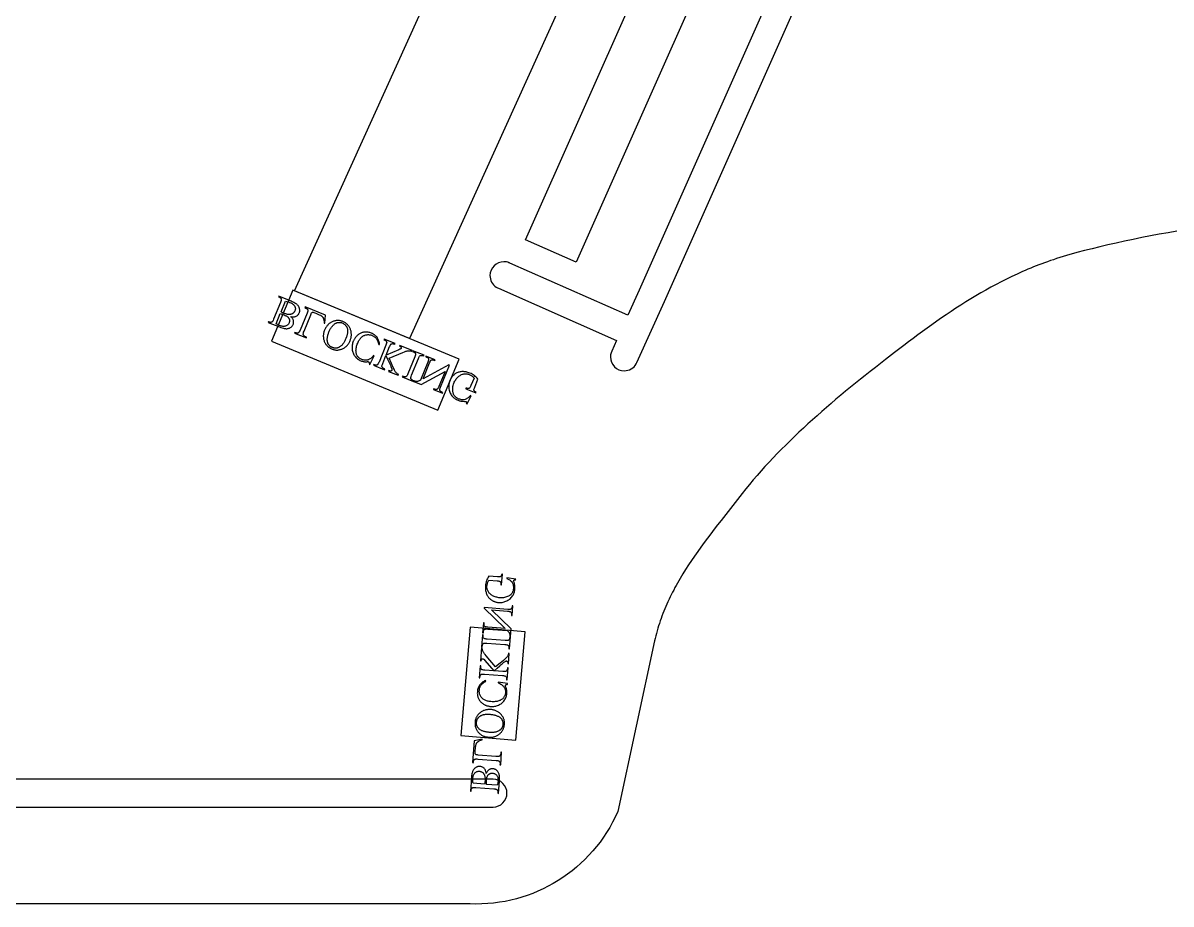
# Model space of a CAD drawing. Extents: x 3 to 160, y -23 to 46.
# Drawn here: x 128.57 to 144.12, y 21.06 to 33 of the extents above; entities that cross this region are included whole.
import ezdxf

# ---------------------------------------------------------------- set-up
doc = ezdxf.new("R2010")
doc.units = 0
doc.layers.add('LAYER_1', color=18, linetype='CONTINUOUS')

msp = doc.modelspace()

# ---------------------------------------------------------------- linework, layer by layer
at = {"layer": 'LAYER_1'}
for points in [[(143.217, 43.557), (136.922, 29.374), (136.768, 29.035), (135.168, 29.743), (135.162, 29.745), (135.157, 29.747, 0.09452), (135.088, 29.76, 0.414214), (134.9, 29.573, 0.250603), (134.983, 29.417), (134.991, 29.412), (135, 29.408), (135.016, 29.4), (136.613, 28.693), (136.549, 28.55), (136.539, 28.524, 0.073491), (136.531, 28.47, 0.414214), (136.719, 28.283, 0.268406), (136.881, 28.377), (136.886, 28.386), (136.89, 28.396), (137.264, 29.221), (143.407, 43.059)], [(144.204, 30.175), (144.084, 30.154), (143.964, 30.132), (143.845, 30.11), (143.727, 30.087), (143.61, 30.063), (143.495, 30.039), (143.381, 30.014), (143.269, 29.989), (143.16, 29.963), (143.054, 29.937), (142.95, 29.911), (142.85, 29.884), (142.801, 29.87), (142.754, 29.857), (142.707, 29.843), (142.661, 29.83), (142.617, 29.816), (142.573, 29.802), (142.531, 29.788), (142.49, 29.775), (142.45, 29.761), (142.411, 29.747), (142.373, 29.733), (142.335, 29.719), (142.297, 29.704), (142.26, 29.689), (142.223, 29.674), (142.186, 29.658), (142.149, 29.643), (142.112, 29.627), (142.076, 29.61), (142.039, 29.594), (141.967, 29.56), (141.896, 29.525), (141.825, 29.489), (141.754, 29.453), (141.685, 29.415), (141.615, 29.376), (141.547, 29.337), (141.479, 29.297), (141.411, 29.256), (141.344, 29.215), (141.277, 29.173), (141.211, 29.13), (141.145, 29.086), (141.08, 29.042), (141.015, 28.998), (140.95, 28.953), (140.885, 28.907), (140.821, 28.861), (140.758, 28.815), (140.694, 28.768), (140.631, 28.721), (140.568, 28.674), (140.505, 28.626), (140.379, 28.531), (140.255, 28.434), (140.119, 28.328), (140.051, 28.275), (139.983, 28.221), (139.916, 28.168), (139.849, 28.114), (139.783, 28.06), (139.717, 28.005), (139.651, 27.951), (139.586, 27.896), (139.521, 27.841), (139.457, 27.786), (139.393, 27.73), (139.33, 27.674), (139.267, 27.618), (139.205, 27.562), (139.144, 27.506), (139.083, 27.449), (139.023, 27.392), (138.964, 27.335), (138.905, 27.277), (138.847, 27.219), (138.79, 27.161), (138.734, 27.102), (138.679, 27.043), (138.624, 26.984), (138.571, 26.925), (138.518, 26.865), (138.466, 26.805), (138.415, 26.744), (138.366, 26.683), (138.317, 26.622), (138.22, 26.499), (138.124, 26.377), (138.029, 26.255), (137.982, 26.195), (137.936, 26.135), (137.89, 26.075), (137.845, 26.014), (137.8, 25.954), (137.756, 25.894), (137.713, 25.834), (137.671, 25.773), (137.63, 25.713), (137.589, 25.652), (137.55, 25.591), (137.512, 25.53), (137.493, 25.499), (137.475, 25.468), (137.457, 25.437), (137.439, 25.406), (137.422, 25.375), (137.405, 25.344), (137.388, 25.312), (137.372, 25.281), (137.356, 25.249), (137.34, 25.218), (137.325, 25.186), (137.31, 25.154), (137.296, 25.122), (137.281, 25.09), (137.268, 25.057), (137.254, 25.025), (137.242, 24.992), (137.229, 24.959), (137.217, 24.927), (137.205, 24.893), (137.194, 24.86), (137.184, 24.827), (137.173, 24.793), (137.164, 24.759), (137.154, 24.725), (137.146, 24.691), (137.137, 24.657), (137.13, 24.622), (136.63, 22.309, -0.308998), (134.63, 21.059), (109.255, 21.059)], [(144.204, 30.175), (144.084, 30.154), (143.964, 30.132), (143.845, 30.11), (143.727, 30.087), (143.61, 30.063), (143.495, 30.039), (143.381, 30.014), (143.269, 29.989), (143.16, 29.963), (143.054, 29.937), (142.95, 29.911), (142.85, 29.884), (142.801, 29.87), (142.754, 29.857), (142.707, 29.843), (142.661, 29.83), (142.617, 29.816), (142.573, 29.802), (142.531, 29.788), (142.49, 29.775), (142.45, 29.761), (142.411, 29.747), (142.373, 29.733), (142.335, 29.719), (142.297, 29.704), (142.26, 29.689), (142.223, 29.674), (142.186, 29.658), (142.149, 29.643), (142.112, 29.627), (142.076, 29.61), (142.039, 29.594), (141.967, 29.56), (141.896, 29.525), (141.825, 29.489), (141.754, 29.453), (141.685, 29.415), (141.615, 29.376), (141.547, 29.337), (141.479, 29.297), (141.411, 29.256), (141.344, 29.215), (141.277, 29.173), (141.211, 29.13), (141.145, 29.086), (141.08, 29.042), (141.015, 28.998), (140.95, 28.953), (140.885, 28.907), (140.821, 28.861), (140.758, 28.815), (140.694, 28.768), (140.631, 28.721), (140.568, 28.674), (140.505, 28.626), (140.379, 28.531), (140.255, 28.434), (140.119, 28.328), (140.051, 28.275), (139.983, 28.221), (139.916, 28.168), (139.849, 28.114), (139.783, 28.06), (139.717, 28.005), (139.651, 27.951), (139.586, 27.896), (139.521, 27.841), (139.457, 27.786), (139.393, 27.73), (139.33, 27.674), (139.267, 27.618), (139.205, 27.562), (139.144, 27.506), (139.083, 27.449), (139.023, 27.392), (138.964, 27.335), (138.905, 27.277), (138.847, 27.219), (138.79, 27.161), (138.734, 27.102), (138.679, 27.043), (138.624, 26.984), (138.571, 26.925), (138.518, 26.865), (138.466, 26.805), (138.415, 26.744), (138.366, 26.683), (138.317, 26.622), (138.22, 26.499), (138.124, 26.377), (138.029, 26.255), (137.982, 26.195), (137.936, 26.135), (137.89, 26.075), (137.845, 26.014), (137.8, 25.954), (137.756, 25.894), (137.713, 25.834), (137.671, 25.773), (137.63, 25.713), (137.589, 25.652), (137.55, 25.591), (137.512, 25.53), (137.493, 25.499), (137.475, 25.468), (137.457, 25.437), (137.439, 25.406), (137.422, 25.375), (137.405, 25.344), (137.388, 25.312), (137.372, 25.281), (137.356, 25.249), (137.34, 25.218), (137.325, 25.186), (137.31, 25.154), (137.296, 25.122), (137.281, 25.09), (137.268, 25.057), (137.254, 25.025), (137.242, 24.992), (137.229, 24.959), (137.217, 24.927), (137.205, 24.893), (137.194, 24.86), (137.184, 24.827), (137.173, 24.793), (137.164, 24.759), (137.154, 24.725), (137.146, 24.691), (137.137, 24.657), (137.13, 24.622), (136.63, 22.309, -0.308998), (134.63, 21.059), (109.255, 21.059)], [(144.204, 30.175), (144.084, 30.154), (143.964, 30.132), (143.845, 30.11), (143.727, 30.087), (143.61, 30.063), (143.495, 30.039), (143.381, 30.014), (143.269, 29.989), (143.16, 29.963), (143.054, 29.937), (142.95, 29.911), (142.85, 29.884), (142.801, 29.87), (142.754, 29.857), (142.707, 29.843), (142.661, 29.83), (142.617, 29.816), (142.573, 29.802), (142.531, 29.788), (142.49, 29.775), (142.45, 29.761), (142.411, 29.747), (142.373, 29.733), (142.335, 29.719), (142.297, 29.704), (142.26, 29.689), (142.223, 29.674), (142.186, 29.658), (142.149, 29.643), (142.112, 29.627), (142.076, 29.61), (142.039, 29.594), (141.967, 29.56), (141.896, 29.525), (141.825, 29.489), (141.754, 29.453), (141.685, 29.415), (141.615, 29.376), (141.547, 29.337), (141.479, 29.297), (141.411, 29.256), (141.344, 29.215), (141.277, 29.173), (141.211, 29.13), (141.145, 29.086), (141.08, 29.042), (141.015, 28.998), (140.95, 28.953), (140.885, 28.907), (140.821, 28.861), (140.758, 28.815), (140.694, 28.768), (140.631, 28.721), (140.568, 28.674), (140.505, 28.626), (140.379, 28.531), (140.255, 28.434), (140.119, 28.328), (140.051, 28.275), (139.983, 28.221), (139.916, 28.168), (139.849, 28.114), (139.783, 28.06), (139.717, 28.005), (139.651, 27.951), (139.586, 27.896), (139.521, 27.841), (139.457, 27.786), (139.393, 27.73), (139.33, 27.674), (139.267, 27.618), (139.205, 27.562), (139.144, 27.506), (139.083, 27.449), (139.023, 27.392), (138.964, 27.335), (138.905, 27.277), (138.847, 27.219), (138.79, 27.161), (138.734, 27.102), (138.679, 27.043), (138.624, 26.984), (138.571, 26.925), (138.518, 26.865), (138.466, 26.805), (138.415, 26.744), (138.366, 26.683), (138.317, 26.622), (138.22, 26.499), (138.124, 26.377), (138.029, 26.255), (137.982, 26.195), (137.936, 26.135), (137.89, 26.075), (137.845, 26.014), (137.8, 25.954), (137.756, 25.894), (137.713, 25.834), (137.671, 25.773), (137.63, 25.713), (137.589, 25.652), (137.55, 25.591), (137.512, 25.53), (137.493, 25.499), (137.475, 25.468), (137.457, 25.437), (137.439, 25.406), (137.422, 25.375), (137.405, 25.344), (137.388, 25.312), (137.372, 25.281), (137.356, 25.249), (137.34, 25.218), (137.325, 25.186), (137.31, 25.154), (137.296, 25.122), (137.281, 25.09), (137.268, 25.057), (137.254, 25.025), (137.242, 24.992), (137.229, 24.959), (137.217, 24.927), (137.205, 24.893), (137.194, 24.86), (137.184, 24.827), (137.173, 24.793), (137.164, 24.759), (137.154, 24.725), (137.146, 24.691), (137.137, 24.657), (137.13, 24.622), (136.63, 22.309, -0.308998), (134.63, 21.059), (109.255, 21.059)], [(107.784, 22.372), (134.9, 22.372), (134.942, 22.372, 0.414214), (135.13, 22.559, 0.414214), (134.942, 22.747), (134.9, 22.747), (117.637, 22.747)]]:
    msp.add_lwpolyline(points, format="xyb", dxfattribs=at)
for points in [[(139.613, 41.528), (133.809, 28.719), (132.252, 29.368), (138.567, 43.309), (139.476, 42.898)], [(139.613, 41.528), (133.809, 28.719), (132.252, 29.368), (138.567, 43.309), (139.476, 42.898)], [(135.38, 30.059), (140.63, 41.872), (141.315, 41.567), (136.065, 29.755)], [(135.38, 30.059), (140.63, 41.872), (141.315, 41.567), (136.065, 29.755)], [(132.202, 29.016), (132.212, 29.014), (132.222, 29.013), (132.23, 29.013), (132.239, 29.013), (132.247, 29.013), (132.254, 29.014), (132.261, 29.016), (132.268, 29.018), (132.276, 29.022), (132.284, 29.026), (132.291, 29.031), (132.298, 29.037), (132.304, 29.044), (132.309, 29.051), (132.313, 29.058), (132.317, 29.067), (132.319, 29.073), (132.321, 29.08), (132.323, 29.087), (132.323, 29.094), (132.324, 29.102), (132.323, 29.109), (132.322, 29.116), (132.321, 29.124), (132.319, 29.132), (132.316, 29.139), (132.313, 29.146), (132.31, 29.153), (132.305, 29.16), (132.301, 29.166), (132.295, 29.172), (132.289, 29.178), (132.283, 29.184), (132.275, 29.19), (132.266, 29.195), (132.256, 29.201), (132.245, 29.207), (132.233, 29.213), (132.219, 29.219), (132.205, 29.225), (132.038, 29.293), (132.034, 29.284), (132.047, 29.278), (132.052, 29.276), (132.057, 29.273), (132.061, 29.27), (132.065, 29.267), (132.068, 29.263), (132.07, 29.26), (132.072, 29.255), (132.073, 29.251), (132.074, 29.248), (132.073, 29.244), (132.073, 29.24), (132.072, 29.235), (132.069, 29.223), (132.063, 29.21), (131.97, 28.981), (131.964, 28.966), (131.961, 28.96), (131.958, 28.955), (131.955, 28.95), (131.952, 28.947), (131.949, 28.944), (131.946, 28.942), (131.942, 28.941), (131.938, 28.94), (131.934, 28.939), (131.93, 28.939), (131.925, 28.939), (131.921, 28.94), (131.916, 28.941), (131.911, 28.943), (131.898, 28.949), (131.894, 28.939), (132.047, 28.877), (132.067, 28.869), (132.086, 28.863), (132.103, 28.858), (132.111, 28.856), (132.118, 28.855), (132.129, 28.854), (132.139, 28.853), (132.149, 28.853), (132.158, 28.854), (132.167, 28.855), (132.175, 28.858), (132.184, 28.86), (132.191, 28.864), (132.199, 28.868), (132.206, 28.873), (132.212, 28.878), (132.217, 28.883), (132.222, 28.889), (132.227, 28.896), (132.231, 28.903), (132.234, 28.911), (132.237, 28.917), (132.239, 28.924), (132.24, 28.931), (132.241, 28.938), (132.241, 28.944), (132.24, 28.951), (132.239, 28.958), (132.238, 28.965), (132.235, 28.972), (132.233, 28.978), (132.229, 28.985), (132.225, 28.991), (132.22, 28.998), (132.215, 29.004), (132.209, 29.01)], [(131.942, 28.684), (134.192, 27.747), (134.481, 28.439), (132.231, 29.377)], [(131.942, 28.684), (134.192, 27.747), (134.481, 28.439), (132.231, 29.377)], [(132.129, 29.226), (132.145, 29.223), (132.161, 29.219), (132.176, 29.215), (132.191, 29.209), (132.203, 29.204), (132.213, 29.199), (132.222, 29.193), (132.231, 29.187), (132.238, 29.18), (132.245, 29.173), (132.25, 29.166), (132.255, 29.159), (132.258, 29.151), (132.261, 29.143), (132.263, 29.135), (132.264, 29.127), (132.264, 29.119), (132.263, 29.111), (132.261, 29.104), (132.258, 29.096), (132.256, 29.091), (132.253, 29.086), (132.25, 29.081), (132.247, 29.077), (132.244, 29.072), (132.24, 29.068), (132.235, 29.064), (132.231, 29.061), (132.226, 29.057), (132.221, 29.054), (132.215, 29.052), (132.209, 29.05), (132.203, 29.048), (132.196, 29.047), (132.189, 29.046), (132.182, 29.045), (132.174, 29.046), (132.167, 29.046), (132.159, 29.047), (132.15, 29.049), (132.142, 29.051), (132.133, 29.053), (132.124, 29.056), (132.115, 29.06), (132.1, 29.066), (132.087, 29.072), (132.077, 29.077), (132.07, 29.081)], [(132.653, 28.929), (132.662, 28.927), (132.671, 29.036), (132.396, 29.147), (132.393, 29.138), (132.406, 29.132), (132.411, 29.13), (132.416, 29.127), (132.42, 29.124), (132.424, 29.121), (132.427, 29.117), (132.429, 29.113), (132.431, 29.109), (132.432, 29.105), (132.432, 29.102), (132.432, 29.098), (132.432, 29.094), (132.431, 29.089), (132.427, 29.078), (132.422, 29.064), (132.329, 28.835), (132.322, 28.82), (132.319, 28.814), (132.316, 28.809), (132.313, 28.804), (132.31, 28.801), (132.307, 28.798), (132.305, 28.796), (132.301, 28.795), (132.297, 28.794), (132.293, 28.793), (132.289, 28.793), (132.284, 28.793), (132.279, 28.794), (132.275, 28.796), (132.27, 28.797), (132.256, 28.803), (132.252, 28.793), (132.413, 28.728), (132.417, 28.738), (132.404, 28.743), (132.393, 28.748), (132.385, 28.754), (132.382, 28.756), (132.379, 28.759), (132.375, 28.764), (132.372, 28.769), (132.37, 28.774), (132.369, 28.779), (132.369, 28.782), (132.37, 28.785), (132.372, 28.794), (132.376, 28.806), (132.382, 28.821), (132.472, 29.043), (132.476, 29.053), (132.48, 29.061), (132.484, 29.067), (132.488, 29.071), (132.491, 29.073), (132.494, 29.075), (132.498, 29.075), (132.501, 29.076), (132.507, 29.075), (132.515, 29.072), (132.528, 29.068), (132.543, 29.062), (132.569, 29.051), (132.588, 29.043), (132.603, 29.036), (132.609, 29.032), (132.615, 29.028), (132.62, 29.025), (132.624, 29.022), (132.627, 29.019), (132.63, 29.015), (132.633, 29.011), (132.636, 29.007), (132.639, 29.003), (132.641, 28.998), (132.645, 28.988), (132.647, 28.983), (132.648, 28.977), (132.65, 28.97), (132.651, 28.963), (132.652, 28.947)], [(132.06, 29.057), (132.071, 29.054), (132.083, 29.051), (132.096, 29.046), (132.111, 29.041), (132.128, 29.033), (132.136, 29.029), (132.143, 29.025), (132.15, 29.021), (132.155, 29.017), (132.16, 29.013), (132.165, 29.009), (132.168, 29.005), (132.172, 29.001), (132.175, 28.996), (132.177, 28.992), (132.18, 28.987), (132.181, 28.982), (132.183, 28.977), (132.184, 28.972), (132.185, 28.967), (132.185, 28.961), (132.185, 28.956), (132.184, 28.951), (132.183, 28.946), (132.182, 28.941), (132.181, 28.936), (132.179, 28.931), (132.175, 28.923), (132.171, 28.916), (132.166, 28.91), (132.161, 28.904), (132.155, 28.899), (132.148, 28.895), (132.14, 28.891), (132.132, 28.888), (132.123, 28.886), (132.114, 28.884), (132.104, 28.884), (132.094, 28.884), (132.084, 28.886), (132.073, 28.888), (132.061, 28.892), (132.049, 28.896), (132.037, 28.902), (132.025, 28.908), (132.014, 28.914), (132.004, 28.921)], [(132.761, 28.577), (132.77, 28.574), (132.778, 28.571), (132.787, 28.569), (132.796, 28.567), (132.805, 28.565), (132.813, 28.564), (132.822, 28.564), (132.831, 28.564), (132.84, 28.564), (132.848, 28.565), (132.857, 28.567), (132.866, 28.569), (132.875, 28.571), (132.884, 28.574), (132.893, 28.577), (132.902, 28.581), (132.911, 28.585), (132.919, 28.589), (132.928, 28.594), (132.935, 28.6), (132.943, 28.605), (132.95, 28.611), (132.957, 28.618), (132.964, 28.624), (132.97, 28.631), (132.976, 28.639), (132.982, 28.647), (132.987, 28.655), (132.992, 28.663), (132.997, 28.672), (133.002, 28.681), (133.006, 28.691), (133.01, 28.701), (133.013, 28.711), (133.016, 28.721), (133.018, 28.731), (133.02, 28.741), (133.022, 28.751), (133.023, 28.76), (133.023, 28.77), (133.023, 28.78), (133.022, 28.789), (133.021, 28.799), (133.02, 28.808), (133.018, 28.818), (133.016, 28.827), (133.013, 28.837), (133.009, 28.846), (133.005, 28.855), (133.001, 28.864), (132.997, 28.872), (132.992, 28.88), (132.987, 28.888), (132.981, 28.895), (132.975, 28.902), (132.969, 28.909), (132.963, 28.915), (132.956, 28.921), (132.949, 28.926), (132.941, 28.932), (132.933, 28.937), (132.925, 28.941), (132.916, 28.945), (132.908, 28.949), (132.898, 28.953), (132.889, 28.956), (132.88, 28.958), (132.871, 28.96), (132.862, 28.962), (132.853, 28.963), (132.844, 28.963), (132.835, 28.964), (132.826, 28.963), (132.817, 28.962), (132.808, 28.961), (132.799, 28.959), (132.79, 28.957), (132.781, 28.954), (132.772, 28.951), (132.763, 28.947), (132.755, 28.943), (132.746, 28.938), (132.738, 28.933), (132.73, 28.928), (132.723, 28.922), (132.715, 28.916), (132.709, 28.91), (132.702, 28.903), (132.695, 28.895), (132.689, 28.888), (132.684, 28.879), (132.678, 28.871), (132.673, 28.862), (132.668, 28.853), (132.663, 28.843), (132.659, 28.833), (132.655, 28.822), (132.651, 28.812), (132.649, 28.801), (132.646, 28.791), (132.644, 28.781), (132.643, 28.771), (132.642, 28.76), (132.642, 28.75), (132.643, 28.74), (132.643, 28.73), (132.645, 28.72), (132.647, 28.711), (132.65, 28.701), (132.653, 28.691), (132.656, 28.681), (132.66, 28.672), (132.665, 28.664), (132.669, 28.656), (132.674, 28.648), (132.678, 28.641), (132.684, 28.634), (132.689, 28.627), (132.695, 28.621), (132.701, 28.615), (132.708, 28.609), (132.714, 28.604), (132.721, 28.598), (132.729, 28.593), (132.736, 28.589), (132.744, 28.585), (132.753, 28.581)], [(132.764, 28.598), (132.758, 28.601), (132.753, 28.603), (132.747, 28.606), (132.742, 28.609), (132.737, 28.613), (132.733, 28.616), (132.729, 28.62), (132.725, 28.624), (132.721, 28.629), (132.717, 28.633), (132.714, 28.638), (132.711, 28.643), (132.709, 28.648), (132.706, 28.653), (132.704, 28.659), (132.702, 28.664), (132.7, 28.672), (132.698, 28.679), (132.697, 28.687), (132.696, 28.695), (132.696, 28.703), (132.696, 28.712), (132.696, 28.72), (132.697, 28.729), (132.698, 28.738), (132.7, 28.748), (132.702, 28.757), (132.704, 28.767), (132.707, 28.777), (132.711, 28.787), (132.714, 28.797), (132.718, 28.807), (132.723, 28.818), (132.728, 28.828), (132.732, 28.838), (132.737, 28.847), (132.742, 28.856), (132.748, 28.865), (132.753, 28.873), (132.759, 28.88), (132.765, 28.888), (132.771, 28.894), (132.777, 28.901), (132.783, 28.907), (132.789, 28.912), (132.796, 28.917), (132.803, 28.922), (132.81, 28.926), (132.815, 28.929), (132.821, 28.931), (132.826, 28.933), (132.831, 28.935), (132.837, 28.937), (132.842, 28.938), (132.848, 28.939), (132.854, 28.939), (132.859, 28.939), (132.865, 28.939), (132.871, 28.939), (132.876, 28.938), (132.882, 28.936), (132.888, 28.935), (132.894, 28.933), (132.899, 28.931), (132.906, 28.928), (132.911, 28.925), (132.917, 28.922), (132.922, 28.919), (132.927, 28.915), (132.932, 28.911), (132.937, 28.907), (132.941, 28.903), (132.945, 28.898), (132.949, 28.893), (132.952, 28.888), (132.956, 28.883), (132.959, 28.877), (132.961, 28.871), (132.964, 28.865), (132.966, 28.858), (132.968, 28.852), (132.969, 28.845), (132.971, 28.838), (132.971, 28.83), (132.972, 28.823), (132.971, 28.815), (132.971, 28.807), (132.97, 28.798), (132.969, 28.79), (132.967, 28.781), (132.965, 28.772), (132.963, 28.762), (132.96, 28.753), (132.956, 28.743), (132.949, 28.722), (132.944, 28.711), (132.939, 28.701), (132.934, 28.69), (132.929, 28.681), (132.924, 28.671), (132.919, 28.663), (132.913, 28.654), (132.908, 28.647), (132.902, 28.639), (132.896, 28.632), (132.89, 28.626), (132.884, 28.62), (132.877, 28.615), (132.871, 28.61), (132.864, 28.605), (132.858, 28.601), (132.852, 28.598), (132.847, 28.596), (132.841, 28.594), (132.836, 28.592), (132.83, 28.591), (132.824, 28.59), (132.819, 28.589), (132.813, 28.589), (132.807, 28.589), (132.801, 28.589), (132.795, 28.59), (132.789, 28.591), (132.783, 28.592), (132.776, 28.594), (132.77, 28.596)], [(133.274, 28.368), (133.331, 28.486), (133.323, 28.489), (133.314, 28.478), (133.304, 28.467), (133.294, 28.458), (133.285, 28.45), (133.275, 28.444), (133.265, 28.438), (133.255, 28.433), (133.245, 28.43), (133.235, 28.427), (133.225, 28.426), (133.215, 28.425), (133.205, 28.425), (133.195, 28.427), (133.184, 28.429), (133.174, 28.432), (133.163, 28.435), (133.155, 28.439), (133.147, 28.444), (133.139, 28.448), (133.132, 28.454), (133.125, 28.459), (133.118, 28.465), (133.112, 28.472), (133.107, 28.479), (133.102, 28.487), (133.098, 28.495), (133.094, 28.504), (133.091, 28.513), (133.089, 28.522), (133.087, 28.533), (133.086, 28.543), (133.085, 28.555), (133.086, 28.566), (133.087, 28.578), (133.088, 28.591), (133.091, 28.603), (133.094, 28.617), (133.098, 28.63), (133.103, 28.644), (133.109, 28.659), (133.114, 28.67), (133.119, 28.682), (133.125, 28.692), (133.131, 28.702), (133.137, 28.711), (133.144, 28.72), (133.151, 28.728), (133.158, 28.736), (133.165, 28.743), (133.173, 28.749), (133.181, 28.754), (133.19, 28.759), (133.199, 28.763), (133.207, 28.766), (133.217, 28.769), (133.226, 28.771), (133.236, 28.772), (133.246, 28.773), (133.255, 28.773), (133.265, 28.772), (133.275, 28.77), (133.285, 28.768), (133.295, 28.765), (133.305, 28.761), (133.313, 28.757), (133.321, 28.753), (133.328, 28.749), (133.336, 28.744), (133.342, 28.739), (133.348, 28.734), (133.354, 28.728), (133.359, 28.722), (133.364, 28.715), (133.369, 28.707), (133.374, 28.698), (133.378, 28.688), (133.382, 28.678), (133.386, 28.666), (133.39, 28.653), (133.394, 28.639), (133.404, 28.641), (133.402, 28.655), (133.399, 28.669), (133.396, 28.682), (133.392, 28.694), (133.387, 28.705), (133.382, 28.716), (133.376, 28.726), (133.37, 28.736), (133.363, 28.745), (133.355, 28.753), (133.347, 28.761), (133.338, 28.768), (133.328, 28.775), (133.317, 28.781), (133.306, 28.787), (133.294, 28.792), (133.283, 28.796), (133.272, 28.8), (133.262, 28.803), (133.251, 28.805), (133.241, 28.806), (133.23, 28.807), (133.22, 28.808), (133.21, 28.807), (133.199, 28.807), (133.189, 28.805), (133.179, 28.803), (133.17, 28.8), (133.16, 28.796), (133.15, 28.792), (133.141, 28.788), (133.131, 28.782), (133.124, 28.778), (133.118, 28.773), (133.111, 28.768), (133.105, 28.763), (133.099, 28.758), (133.094, 28.752), (133.088, 28.746), (133.083, 28.74), (133.078, 28.734), (133.073, 28.727), (133.068, 28.72), (133.064, 28.713), (133.06, 28.706), (133.056, 28.698), (133.052, 28.69), (133.049, 28.682), (133.044, 28.669), (133.04, 28.656), (133.036, 28.642), (133.034, 28.629), (133.032, 28.616), (133.032, 28.602), (133.032, 28.589), (133.033, 28.575), (133.035, 28.562), (133.037, 28.549), (133.041, 28.536), (133.045, 28.524), (133.05, 28.513), (133.056, 28.501), (133.063, 28.49), (133.07, 28.48), (133.079, 28.47), (133.087, 28.46), (133.097, 28.452), (133.107, 28.444), (133.117, 28.436), (133.128, 28.43), (133.139, 28.424), (133.152, 28.418), (133.161, 28.415), (133.171, 28.412), (133.181, 28.409), (133.192, 28.407), (133.202, 28.406), (133.213, 28.406), (133.224, 28.406), (133.235, 28.406), (133.241, 28.407), (133.246, 28.407), (133.25, 28.406), (133.253, 28.406), (133.256, 28.404), (133.259, 28.402), (133.261, 28.399), (133.263, 28.396), (133.265, 28.391), (133.266, 28.385), (133.266, 28.379), (133.265, 28.372)], [(133.536, 28.455), (133.72, 28.532), (133.741, 28.541), (133.751, 28.544), (133.76, 28.547), (133.769, 28.549), (133.778, 28.551), (133.785, 28.553), (133.792, 28.554), (133.799, 28.554), (133.806, 28.554), (133.812, 28.554), (133.819, 28.553), (133.825, 28.553), (133.831, 28.552), (133.837, 28.55), (133.843, 28.548), (133.847, 28.558), (133.679, 28.626), (133.675, 28.617), (133.682, 28.614), (133.687, 28.61), (133.691, 28.607), (133.694, 28.603), (133.696, 28.599), (133.697, 28.595), (133.697, 28.592), (133.696, 28.589), (133.695, 28.586), (133.693, 28.583), (133.692, 28.581), (133.689, 28.579), (133.686, 28.576), (133.681, 28.574), (133.666, 28.567), (133.494, 28.495), (133.54, 28.61), (133.546, 28.622), (133.55, 28.632), (133.555, 28.639), (133.558, 28.644), (133.561, 28.646), (133.565, 28.648), (133.569, 28.65), (133.574, 28.65), (133.581, 28.651), (133.587, 28.65), (133.594, 28.649), (133.6, 28.647), (133.612, 28.642), (133.616, 28.652), (133.465, 28.713), (133.461, 28.704), (133.474, 28.698), (133.479, 28.696), (133.484, 28.694), (133.488, 28.691), (133.491, 28.688), (133.494, 28.684), (133.497, 28.681), (133.499, 28.677), (133.5, 28.673), (133.501, 28.67), (133.501, 28.666), (133.5, 28.662), (133.499, 28.657), (133.496, 28.645), (133.49, 28.63), (133.397, 28.401), (133.392, 28.389), (133.387, 28.379), (133.383, 28.372), (133.379, 28.367), (133.376, 28.364), (133.373, 28.362), (133.369, 28.361), (133.364, 28.36), (133.357, 28.36), (133.35, 28.36), (133.344, 28.361), (133.338, 28.363), (133.325, 28.369), (133.321, 28.359), (133.472, 28.297), (133.476, 28.307), (133.464, 28.312), (133.458, 28.315), (133.453, 28.318), (133.447, 28.323), (133.443, 28.328), (133.44, 28.332), (133.438, 28.336), (133.437, 28.34), (133.437, 28.345), (133.437, 28.351), (133.439, 28.359), (133.443, 28.369), (133.447, 28.381), (133.491, 28.489), (133.514, 28.441), (133.536, 28.395), (133.544, 28.375), (133.552, 28.357), (133.558, 28.341), (133.563, 28.328), (133.567, 28.317), (133.569, 28.308), (133.57, 28.302), (133.57, 28.296), (133.57, 28.291), (133.569, 28.287), (133.567, 28.284), (133.565, 28.282), (133.562, 28.28), (133.559, 28.279), (133.555, 28.278), (133.55, 28.278), (133.545, 28.28), (133.539, 28.282), (133.53, 28.285), (133.526, 28.275), (133.657, 28.223), (133.661, 28.232), (133.655, 28.235), (133.65, 28.238), (133.645, 28.241), (133.641, 28.244), (133.637, 28.248), (133.632, 28.252), (133.627, 28.258), (133.622, 28.264), (133.617, 28.272), (133.612, 28.281), (133.606, 28.292), (133.6, 28.304), (133.59, 28.327), (133.568, 28.38)], [(134.004, 28.483), (134.008, 28.493), (133.856, 28.554), (133.852, 28.545), (133.865, 28.54), (133.87, 28.537), (133.875, 28.535), (133.879, 28.532), (133.882, 28.529), (133.885, 28.525), (133.888, 28.522), (133.89, 28.518), (133.891, 28.514), (133.892, 28.511), (133.892, 28.507), (133.891, 28.503), (133.89, 28.498), (133.887, 28.486), (133.881, 28.471), (133.788, 28.242), (133.783, 28.23), (133.778, 28.22), (133.774, 28.213), (133.77, 28.208), (133.767, 28.205), (133.764, 28.204), (133.76, 28.202), (133.755, 28.201), (133.748, 28.201), (133.741, 28.201), (133.735, 28.202), (133.729, 28.205), (133.716, 28.21), (133.712, 28.2), (133.864, 28.138), (133.868, 28.148), (133.855, 28.153), (133.85, 28.156), (133.845, 28.158), (133.841, 28.161), (133.838, 28.164), (133.835, 28.167), (133.832, 28.171), (133.83, 28.175), (133.829, 28.179), (133.828, 28.182), (133.828, 28.186), (133.828, 28.19), (133.829, 28.195), (133.831, 28.201), (133.833, 28.207), (133.838, 28.222), (133.931, 28.451), (133.937, 28.463), (133.941, 28.473), (133.946, 28.48), (133.949, 28.485), (133.952, 28.487), (133.956, 28.489), (133.96, 28.491), (133.965, 28.492), (133.972, 28.492), (133.978, 28.492), (133.985, 28.49), (133.991, 28.488)], [(133.87, 28.136), (133.966, 28.097), (134.291, 28.275), (134.208, 28.07), (134.201, 28.056), (134.198, 28.05), (134.195, 28.044), (134.192, 28.04), (134.189, 28.037), (134.186, 28.034), (134.184, 28.032), (134.18, 28.031), (134.176, 28.03), (134.172, 28.029), (134.168, 28.029), (134.163, 28.03), (134.159, 28.031), (134.154, 28.032), (134.149, 28.034), (134.136, 28.039), (134.133, 28.029), (134.256, 27.979), (134.26, 27.989), (134.247, 27.994), (134.242, 27.996), (134.237, 27.999), (134.233, 28.002), (134.229, 28.005), (134.226, 28.008), (134.224, 28.012), (134.222, 28.016), (134.221, 28.02), (134.221, 28.023), (134.221, 28.027), (134.221, 28.031), (134.222, 28.036), (134.226, 28.047), (134.231, 28.061), (134.352, 28.36), (134.343, 28.363), (133.993, 28.173), (134.082, 28.391), (134.088, 28.406), (134.091, 28.412), (134.094, 28.417), (134.097, 28.421), (134.1, 28.425), (134.103, 28.427), (134.105, 28.429), (134.109, 28.431), (134.113, 28.432), (134.117, 28.432), (134.121, 28.432), (134.126, 28.432), (134.13, 28.431), (134.135, 28.429), (134.14, 28.428), (134.153, 28.422), (134.157, 28.432), (134.033, 28.482), (134.03, 28.473), (134.042, 28.468), (134.047, 28.465), (134.052, 28.462), (134.056, 28.46), (134.06, 28.456), (134.063, 28.453), (134.065, 28.449), (134.067, 28.445), (134.068, 28.441), (134.069, 28.438), (134.069, 28.434), (134.068, 28.43), (134.067, 28.425), (134.064, 28.414), (134.059, 28.4), (133.959, 28.154), (133.948, 28.149), (133.939, 28.145), (133.931, 28.142), (133.926, 28.14), (133.92, 28.139), (133.913, 28.138), (133.906, 28.138), (133.898, 28.139), (133.893, 28.139), (133.888, 28.141), (133.881, 28.143), (133.874, 28.146)], [(134.589, 27.834), (134.643, 27.943), (134.634, 27.946), (134.626, 27.938), (134.619, 27.93), (134.611, 27.922), (134.603, 27.916), (134.596, 27.91), (134.588, 27.905), (134.58, 27.901), (134.573, 27.898), (134.562, 27.894), (134.55, 27.891), (134.539, 27.89), (134.527, 27.89), (134.515, 27.89), (134.503, 27.893), (134.491, 27.896), (134.479, 27.9), (134.471, 27.904), (134.463, 27.908), (134.456, 27.912), (134.449, 27.917), (134.442, 27.921), (134.436, 27.927), (134.43, 27.932), (134.425, 27.938), (134.42, 27.944), (134.416, 27.95), (134.412, 27.957), (134.408, 27.964), (134.405, 27.972), (134.402, 27.979), (134.4, 27.987), (134.398, 27.996), (134.396, 28.01), (134.395, 28.025), (134.395, 28.039), (134.396, 28.054), (134.398, 28.069), (134.402, 28.084), (134.406, 28.1), (134.412, 28.115), (134.417, 28.128), (134.423, 28.14), (134.43, 28.151), (134.437, 28.162), (134.444, 28.172), (134.452, 28.182), (134.46, 28.191), (134.469, 28.2), (134.478, 28.208), (134.488, 28.215), (134.497, 28.221), (134.507, 28.227), (134.516, 28.232), (134.526, 28.235), (134.536, 28.238), (134.545, 28.24), (134.555, 28.242), (134.565, 28.242), (134.574, 28.242), (134.584, 28.242), (134.593, 28.241), (134.601, 28.239), (134.61, 28.236), (134.619, 28.233), (134.628, 28.229), (134.637, 28.224), (134.646, 28.219), (134.654, 28.213), (134.662, 28.206), (134.67, 28.199), (134.677, 28.192), (134.684, 28.184), (134.642, 28.081), (134.637, 28.069), (134.632, 28.06), (134.628, 28.053), (134.626, 28.05), (134.624, 28.048), (134.62, 28.045), (134.616, 28.043), (134.611, 28.042), (134.606, 28.041), (134.6, 28.041), (134.593, 28.042), (134.585, 28.045), (134.575, 28.049), (134.571, 28.039), (134.708, 27.983), (134.712, 27.993), (134.705, 27.996), (134.7, 27.998), (134.696, 28), (134.693, 28.003), (134.69, 28.006), (134.687, 28.009), (134.685, 28.013), (134.684, 28.016), (134.683, 28.02), (134.683, 28.024), (134.683, 28.027), (134.685, 28.036), (134.688, 28.048), (134.693, 28.061), (134.737, 28.169), (134.725, 28.183), (134.713, 28.195), (134.7, 28.207), (134.688, 28.217), (134.674, 28.227), (134.659, 28.235), (134.643, 28.244), (134.626, 28.251), (134.613, 28.256), (134.6, 28.26), (134.588, 28.264), (134.576, 28.267), (134.564, 28.269), (134.552, 28.27), (134.54, 28.271), (134.529, 28.271), (134.517, 28.271), (134.506, 28.27), (134.495, 28.268), (134.484, 28.265), (134.474, 28.262), (134.463, 28.258), (134.453, 28.254), (134.443, 28.249), (134.435, 28.244), (134.428, 28.24), (134.421, 28.235), (134.415, 28.23), (134.409, 28.225), (134.402, 28.219), (134.397, 28.214), (134.391, 28.208), (134.386, 28.201), (134.381, 28.195), (134.376, 28.188), (134.372, 28.181), (134.368, 28.174), (134.364, 28.167), (134.36, 28.159), (134.356, 28.151), (134.352, 28.139), (134.348, 28.127), (134.346, 28.115), (134.344, 28.103), (134.342, 28.09), (134.342, 28.078), (134.342, 28.065), (134.343, 28.052), (134.344, 28.037), (134.347, 28.022), (134.351, 28.008), (134.356, 27.994), (134.361, 27.981), (134.368, 27.968), (134.375, 27.956), (134.384, 27.944), (134.392, 27.935), (134.4, 27.926), (134.409, 27.918), (134.419, 27.91), (134.43, 27.903), (134.442, 27.896), (134.454, 27.89), (134.467, 27.884), (134.476, 27.88), (134.485, 27.877), (134.494, 27.875), (134.503, 27.873), (134.513, 27.871), (134.524, 27.87), (134.538, 27.869), (134.553, 27.868), (134.567, 27.868), (134.572, 27.867), (134.575, 27.866), (134.578, 27.865), (134.579, 27.863), (134.581, 27.861), (134.582, 27.858), (134.582, 27.854), (134.582, 27.85), (134.581, 27.845), (134.579, 27.838)], [(135.248, 25.46), (135.128, 25.479), (135.127, 25.47), (135.138, 25.465), (135.148, 25.46), (135.157, 25.455), (135.165, 25.449), (135.173, 25.444), (135.18, 25.438), (135.186, 25.432), (135.192, 25.426), (135.199, 25.416), (135.205, 25.407), (135.21, 25.396), (135.214, 25.385), (135.216, 25.374), (135.218, 25.362), (135.219, 25.349), (135.218, 25.336), (135.217, 25.327), (135.216, 25.318), (135.214, 25.31), (135.212, 25.302), (135.209, 25.294), (135.206, 25.287), (135.203, 25.28), (135.199, 25.273), (135.195, 25.266), (135.19, 25.26), (135.185, 25.254), (135.179, 25.249), (135.173, 25.243), (135.166, 25.238), (135.159, 25.234), (135.152, 25.229), (135.139, 25.223), (135.125, 25.218), (135.111, 25.213), (135.097, 25.21), (135.082, 25.207), (135.066, 25.206), (135.05, 25.206), (135.034, 25.207), (135.02, 25.208), (135.007, 25.21), (134.994, 25.213), (134.982, 25.216), (134.97, 25.22), (134.958, 25.224), (134.947, 25.23), (134.936, 25.235), (134.925, 25.242), (134.916, 25.248), (134.907, 25.255), (134.899, 25.263), (134.891, 25.27), (134.885, 25.279), (134.879, 25.287), (134.874, 25.296), (134.87, 25.305), (134.866, 25.314), (134.863, 25.323), (134.861, 25.332), (134.859, 25.341), (134.858, 25.35), (134.858, 25.358), (134.859, 25.367), (134.86, 25.378), (134.861, 25.388), (134.864, 25.398), (134.867, 25.408), (134.871, 25.417), (134.875, 25.427), (134.88, 25.436), (134.886, 25.445), (134.996, 25.436), (135.009, 25.435), (135.02, 25.433), (135.028, 25.431), (135.031, 25.43), (135.033, 25.429), (135.037, 25.426), (135.041, 25.423), (135.043, 25.419), (135.046, 25.414), (135.047, 25.409), (135.048, 25.401), (135.048, 25.392), (135.048, 25.382), (135.058, 25.381), (135.07, 25.529), (135.059, 25.529), (135.059, 25.522), (135.058, 25.517), (135.057, 25.512), (135.055, 25.508), (135.054, 25.504), (135.051, 25.501), (135.048, 25.498), (135.045, 25.495), (135.042, 25.493), (135.039, 25.492), (135.035, 25.491), (135.026, 25.49), (135.014, 25.49), (135, 25.491), (134.883, 25.5), (134.874, 25.484), (134.866, 25.469), (134.859, 25.454), (134.853, 25.438), (134.848, 25.422), (134.844, 25.405), (134.841, 25.387), (134.839, 25.369), (134.839, 25.355), (134.838, 25.342), (134.839, 25.329), (134.84, 25.316), (134.841, 25.304), (134.844, 25.292), (134.846, 25.281), (134.85, 25.27), (134.854, 25.259), (134.858, 25.249), (134.863, 25.239), (134.869, 25.23), (134.875, 25.221), (134.882, 25.212), (134.889, 25.203), (134.897, 25.195), (134.904, 25.19), (134.91, 25.184), (134.917, 25.179), (134.923, 25.174), (134.93, 25.17), (134.937, 25.166), (134.945, 25.162), (134.952, 25.159), (134.96, 25.156), (134.967, 25.153), (134.975, 25.15), (134.983, 25.148), (134.991, 25.146), (135, 25.145), (135.008, 25.144), (135.017, 25.143), (135.029, 25.142), (135.042, 25.142), (135.054, 25.143), (135.066, 25.145), (135.079, 25.148), (135.091, 25.151), (135.103, 25.155), (135.115, 25.16), (135.129, 25.166), (135.142, 25.173), (135.154, 25.181), (135.166, 25.19), (135.177, 25.199), (135.187, 25.209), (135.197, 25.22), (135.205, 25.232), (135.212, 25.242), (135.218, 25.253), (135.223, 25.264), (135.227, 25.276), (135.231, 25.289), (135.234, 25.302), (135.236, 25.315), (135.238, 25.329), (135.238, 25.339), (135.238, 25.349), (135.238, 25.358), (135.237, 25.367), (135.236, 25.377), (135.233, 25.388), (135.23, 25.401), (135.226, 25.416), (135.222, 25.43), (135.222, 25.435), (135.222, 25.438), (135.222, 25.441), (135.223, 25.443), (135.225, 25.445), (135.227, 25.447), (135.23, 25.448), (135.235, 25.449), (135.24, 25.45), (135.247, 25.45)], [(135.179, 24.684), (135.187, 24.787), (134.919, 25.043), (135.139, 25.026), (135.155, 25.024), (135.161, 25.023), (135.167, 25.021), (135.172, 25.02), (135.176, 25.018), (135.18, 25.016), (135.182, 25.014), (135.185, 25.011), (135.187, 25.008), (135.189, 25.004), (135.19, 25), (135.191, 24.996), (135.192, 24.991), (135.192, 24.986), (135.191, 24.981), (135.19, 24.967), (135.201, 24.967), (135.211, 25.099), (135.201, 25.1), (135.2, 25.087), (135.199, 25.081), (135.198, 25.075), (135.196, 25.071), (135.194, 25.066), (135.192, 25.062), (135.189, 25.059), (135.186, 25.056), (135.182, 25.053), (135.18, 25.052), (135.176, 25.051), (135.172, 25.05), (135.167, 25.05), (135.155, 25.05), (135.141, 25.05), (134.819, 25.075), (134.819, 25.065), (135.106, 24.79), (134.871, 24.808), (134.856, 24.81), (134.849, 24.811), (134.843, 24.812), (134.838, 24.814), (134.834, 24.815), (134.831, 24.817), (134.828, 24.819), (134.826, 24.822), (134.824, 24.825), (134.822, 24.829), (134.82, 24.833), (134.819, 24.838), (134.819, 24.842), (134.819, 24.847), (134.819, 24.853), (134.82, 24.866), (134.81, 24.867), (134.799, 24.734), (134.81, 24.734), (134.811, 24.747), (134.811, 24.753), (134.813, 24.758), (134.814, 24.763), (134.816, 24.767), (134.818, 24.771), (134.821, 24.775), (134.824, 24.778), (134.828, 24.78), (134.831, 24.781), (134.834, 24.782), (134.838, 24.783), (134.843, 24.784), (134.855, 24.784), (134.87, 24.783), (135.135, 24.763), (135.143, 24.754), (135.15, 24.747), (135.155, 24.741), (135.158, 24.736), (135.161, 24.731), (135.164, 24.725), (135.166, 24.718), (135.168, 24.71), (135.169, 24.705), (135.169, 24.699), (135.169, 24.692), (135.169, 24.685)], [(134.63, 24.809), (134.505, 23.341), (135.252, 23.277), (135.377, 24.746)], [(134.63, 24.809), (134.505, 23.341), (135.252, 23.277), (135.377, 24.746)], [(134.808, 24.706), (134.797, 24.707), (134.785, 24.543), (134.795, 24.543), (134.796, 24.556), (134.797, 24.562), (134.798, 24.567), (134.799, 24.572), (134.801, 24.576), (134.803, 24.58), (134.806, 24.584), (134.809, 24.587), (134.813, 24.589), (134.815, 24.591), (134.819, 24.592), (134.823, 24.593), (134.828, 24.593), (134.841, 24.594), (134.856, 24.593), (135.103, 24.574), (135.116, 24.573), (135.127, 24.571), (135.135, 24.569), (135.141, 24.567), (135.144, 24.565), (135.147, 24.562), (135.15, 24.559), (135.152, 24.555), (135.154, 24.548), (135.156, 24.542), (135.157, 24.535), (135.157, 24.528), (135.156, 24.515), (135.166, 24.514), (135.179, 24.677), (135.168, 24.678), (135.167, 24.664), (135.166, 24.659), (135.165, 24.654), (135.164, 24.649), (135.162, 24.645), (135.16, 24.641), (135.157, 24.637), (135.154, 24.634), (135.151, 24.631), (135.148, 24.63), (135.144, 24.629), (135.14, 24.628), (135.135, 24.627), (135.129, 24.627), (135.122, 24.627), (135.107, 24.628), (134.861, 24.647), (134.847, 24.648), (134.837, 24.65), (134.828, 24.651), (134.823, 24.653), (134.819, 24.655), (134.816, 24.658), (134.814, 24.662), (134.811, 24.666), (134.809, 24.672), (134.807, 24.679), (134.806, 24.686), (134.807, 24.692)], [(134.976, 24.269), (134.847, 24.42), (134.833, 24.438), (134.826, 24.447), (134.821, 24.455), (134.816, 24.462), (134.811, 24.47), (134.808, 24.476), (134.805, 24.483), (134.802, 24.489), (134.8, 24.496), (134.798, 24.502), (134.797, 24.508), (134.796, 24.514), (134.795, 24.521), (134.794, 24.527), (134.794, 24.533), (134.784, 24.534), (134.77, 24.352), (134.78, 24.352), (134.781, 24.359), (134.783, 24.366), (134.785, 24.371), (134.788, 24.375), (134.791, 24.378), (134.794, 24.38), (134.797, 24.381), (134.8, 24.381), (134.804, 24.38), (134.807, 24.38), (134.81, 24.379), (134.812, 24.377), (134.815, 24.375), (134.82, 24.371), (134.831, 24.358), (134.951, 24.217), (134.828, 24.226), (134.815, 24.227), (134.804, 24.229), (134.796, 24.231), (134.79, 24.233), (134.787, 24.235), (134.784, 24.237), (134.781, 24.241), (134.779, 24.245), (134.776, 24.252), (134.775, 24.258), (134.774, 24.265), (134.774, 24.271), (134.775, 24.284), (134.765, 24.285), (134.752, 24.123), (134.763, 24.122), (134.764, 24.135), (134.764, 24.141), (134.765, 24.146), (134.767, 24.151), (134.769, 24.155), (134.771, 24.159), (134.774, 24.163), (134.777, 24.166), (134.78, 24.169), (134.783, 24.17), (134.786, 24.171), (134.791, 24.172), (134.796, 24.172), (134.808, 24.173), (134.824, 24.172), (135.07, 24.153), (135.084, 24.152), (135.094, 24.15), (135.103, 24.148), (135.109, 24.146), (135.112, 24.144), (135.115, 24.142), (135.117, 24.138), (135.12, 24.134), (135.122, 24.127), (135.124, 24.121), (135.124, 24.114), (135.124, 24.108), (135.123, 24.094), (135.134, 24.093), (135.146, 24.256), (135.136, 24.257), (135.135, 24.244), (135.134, 24.237), (135.132, 24.231), (135.13, 24.225), (135.126, 24.219), (135.123, 24.215), (135.12, 24.212), (135.116, 24.209), (135.112, 24.208), (135.106, 24.207), (135.098, 24.206), (135.087, 24.206), (135.075, 24.207), (134.958, 24.216), (134.996, 24.252), (135.034, 24.287), (135.051, 24.301), (135.065, 24.314), (135.078, 24.325), (135.089, 24.333), (135.099, 24.34), (135.106, 24.345), (135.112, 24.348), (135.117, 24.35), (135.122, 24.351), (135.127, 24.351), (135.13, 24.35), (135.133, 24.349), (135.135, 24.347), (135.138, 24.344), (135.139, 24.341), (135.141, 24.336), (135.141, 24.33), (135.141, 24.324), (135.14, 24.315), (135.151, 24.314), (135.161, 24.454), (135.151, 24.455), (135.15, 24.449), (135.149, 24.443), (135.148, 24.438), (135.146, 24.433), (135.144, 24.428), (135.141, 24.422), (135.137, 24.416), (135.132, 24.409), (135.126, 24.402), (135.119, 24.394), (135.111, 24.385), (135.101, 24.375), (135.082, 24.359), (135.039, 24.323)], [(135.139, 24.046), (135.01, 24.064), (135.009, 24.056), (135.023, 24.05), (135.035, 24.044), (135.047, 24.037), (135.058, 24.031), (135.067, 24.023), (135.075, 24.016), (135.083, 24.008), (135.089, 23.999), (135.094, 23.991), (135.099, 23.982), (135.103, 23.972), (135.106, 23.962), (135.108, 23.952), (135.109, 23.942), (135.109, 23.931), (135.109, 23.92), (135.108, 23.91), (135.106, 23.901), (135.104, 23.893), (135.101, 23.884), (135.098, 23.876), (135.094, 23.868), (135.089, 23.86), (135.084, 23.853), (135.078, 23.846), (135.072, 23.839), (135.065, 23.833), (135.057, 23.827), (135.049, 23.822), (135.039, 23.817), (135.03, 23.813), (135.019, 23.809), (135.008, 23.806), (134.996, 23.803), (134.984, 23.801), (134.971, 23.8), (134.957, 23.799), (134.943, 23.798), (134.928, 23.799), (134.913, 23.8), (134.9, 23.801), (134.888, 23.803), (134.876, 23.805), (134.865, 23.807), (134.854, 23.811), (134.844, 23.814), (134.834, 23.818), (134.824, 23.823), (134.815, 23.828), (134.807, 23.834), (134.799, 23.84), (134.792, 23.846), (134.786, 23.854), (134.78, 23.861), (134.775, 23.869), (134.77, 23.878), (134.766, 23.886), (134.762, 23.895), (134.76, 23.905), (134.757, 23.914), (134.756, 23.924), (134.755, 23.934), (134.755, 23.945), (134.756, 23.955), (134.756, 23.964), (134.758, 23.973), (134.76, 23.982), (134.762, 23.99), (134.765, 23.998), (134.768, 24.005), (134.772, 24.013), (134.776, 24.019), (134.781, 24.026), (134.787, 24.033), (134.794, 24.04), (134.802, 24.047), (134.811, 24.055), (134.821, 24.062), (134.832, 24.069), (134.844, 24.077), (134.839, 24.086), (134.827, 24.08), (134.815, 24.073), (134.803, 24.066), (134.793, 24.059), (134.783, 24.051), (134.775, 24.042), (134.767, 24.034), (134.76, 24.025), (134.753, 24.016), (134.748, 24.006), (134.743, 23.995), (134.739, 23.985), (134.735, 23.973), (134.733, 23.961), (134.731, 23.949), (134.729, 23.936), (134.729, 23.924), (134.728, 23.913), (134.729, 23.902), (134.73, 23.891), (134.732, 23.88), (134.734, 23.87), (134.737, 23.86), (134.74, 23.851), (134.744, 23.841), (134.749, 23.832), (134.754, 23.823), (134.76, 23.815), (134.766, 23.807), (134.773, 23.799), (134.78, 23.791), (134.788, 23.784), (134.794, 23.779), (134.801, 23.774), (134.807, 23.769), (134.814, 23.765), (134.821, 23.761), (134.828, 23.757), (134.835, 23.753), (134.843, 23.75), (134.85, 23.747), (134.858, 23.745), (134.866, 23.743), (134.874, 23.741), (134.883, 23.739), (134.891, 23.737), (134.9, 23.736), (134.908, 23.735), (134.923, 23.735), (134.936, 23.735), (134.95, 23.736), (134.964, 23.738), (134.977, 23.74), (134.99, 23.744), (135.003, 23.748), (135.015, 23.753), (135.027, 23.759), (135.039, 23.765), (135.05, 23.772), (135.06, 23.78), (135.07, 23.789), (135.079, 23.798), (135.087, 23.807), (135.095, 23.818), (135.102, 23.829), (135.108, 23.84), (135.113, 23.851), (135.118, 23.863), (135.122, 23.875), (135.125, 23.888), (135.127, 23.901), (135.129, 23.914), (135.129, 23.924), (135.129, 23.934), (135.128, 23.945), (135.127, 23.955), (135.125, 23.966), (135.122, 23.976), (135.119, 23.986), (135.115, 23.997), (135.112, 24.003), (135.111, 24.007), (135.11, 24.011), (135.11, 24.014), (135.11, 24.018), (135.112, 24.021), (135.114, 24.024), (135.116, 24.027), (135.121, 24.03), (135.126, 24.033), (135.131, 24.034), (135.138, 24.036)], [(135.096, 23.494), (135.097, 23.503), (135.097, 23.512), (135.096, 23.521), (135.096, 23.53), (135.094, 23.538), (135.092, 23.547), (135.09, 23.556), (135.088, 23.564), (135.084, 23.572), (135.081, 23.58), (135.077, 23.588), (135.072, 23.596), (135.067, 23.604), (135.062, 23.612), (135.056, 23.619), (135.05, 23.627), (135.043, 23.634), (135.036, 23.64), (135.029, 23.647), (135.022, 23.653), (135.014, 23.658), (135.006, 23.663), (134.998, 23.668), (134.99, 23.672), (134.981, 23.676), (134.972, 23.68), (134.963, 23.683), (134.953, 23.685), (134.944, 23.688), (134.934, 23.689), (134.924, 23.691), (134.913, 23.692), (134.902, 23.692), (134.892, 23.693), (134.882, 23.692), (134.871, 23.692), (134.861, 23.69), (134.852, 23.689), (134.842, 23.687), (134.833, 23.684), (134.823, 23.681), (134.814, 23.678), (134.806, 23.674), (134.797, 23.67), (134.789, 23.665), (134.781, 23.66), (134.773, 23.654), (134.765, 23.648), (134.757, 23.642), (134.75, 23.635), (134.744, 23.628), (134.737, 23.621), (134.732, 23.614), (134.726, 23.606), (134.721, 23.599), (134.717, 23.591), (134.713, 23.583), (134.709, 23.574), (134.706, 23.566), (134.704, 23.557), (134.701, 23.548), (134.699, 23.539), (134.698, 23.529), (134.697, 23.52), (134.697, 23.51), (134.697, 23.5), (134.697, 23.491), (134.698, 23.482), (134.699, 23.473), (134.701, 23.464), (134.703, 23.455), (134.706, 23.446), (134.709, 23.438), (134.712, 23.429), (134.716, 23.421), (134.721, 23.413), (134.726, 23.406), (134.731, 23.398), (134.737, 23.39), (134.743, 23.383), (134.75, 23.376), (134.756, 23.369), (134.764, 23.363), (134.771, 23.357), (134.779, 23.352), (134.787, 23.347), (134.795, 23.342), (134.804, 23.338), (134.813, 23.334), (134.822, 23.331), (134.832, 23.328), (134.842, 23.325), (134.852, 23.323), (134.862, 23.321), (134.873, 23.319), (134.884, 23.318), (134.895, 23.318), (134.906, 23.318), (134.917, 23.318), (134.927, 23.319), (134.938, 23.32), (134.948, 23.322), (134.958, 23.325), (134.967, 23.327), (134.977, 23.331), (134.986, 23.335), (134.995, 23.339), (135.004, 23.344), (135.012, 23.35), (135.021, 23.355), (135.029, 23.362), (135.037, 23.369), (135.043, 23.375), (135.049, 23.382), (135.055, 23.388), (135.061, 23.395), (135.066, 23.402), (135.07, 23.41), (135.075, 23.417), (135.078, 23.425), (135.082, 23.433), (135.085, 23.441), (135.088, 23.449), (135.09, 23.458), (135.092, 23.466), (135.094, 23.475), (135.095, 23.484)], [(135.075, 23.49), (135.075, 23.483), (135.074, 23.477), (135.073, 23.471), (135.071, 23.466), (135.069, 23.46), (135.067, 23.455), (135.065, 23.449), (135.062, 23.444), (135.059, 23.439), (135.056, 23.435), (135.053, 23.43), (135.049, 23.426), (135.045, 23.422), (135.041, 23.418), (135.036, 23.414), (135.031, 23.411), (135.025, 23.406), (135.018, 23.402), (135.011, 23.399), (135.003, 23.396), (134.996, 23.393), (134.988, 23.39), (134.979, 23.388), (134.971, 23.386), (134.962, 23.385), (134.952, 23.383), (134.943, 23.382), (134.933, 23.382), (134.922, 23.382), (134.912, 23.382), (134.901, 23.382), (134.89, 23.383), (134.878, 23.384), (134.867, 23.385), (134.856, 23.387), (134.846, 23.389), (134.836, 23.391), (134.826, 23.393), (134.817, 23.396), (134.808, 23.399), (134.799, 23.402), (134.791, 23.406), (134.783, 23.41), (134.776, 23.414), (134.768, 23.419), (134.762, 23.423), (134.755, 23.428), (134.749, 23.434), (134.745, 23.438), (134.741, 23.442), (134.737, 23.447), (134.734, 23.452), (134.731, 23.456), (134.728, 23.461), (134.725, 23.466), (134.723, 23.471), (134.721, 23.477), (134.72, 23.482), (134.719, 23.488), (134.718, 23.493), (134.717, 23.499), (134.717, 23.505), (134.717, 23.511), (134.717, 23.518), (134.718, 23.524), (134.719, 23.531), (134.72, 23.537), (134.722, 23.543), (134.724, 23.549), (134.726, 23.555), (134.728, 23.56), (134.731, 23.566), (134.735, 23.571), (134.738, 23.576), (134.742, 23.581), (134.746, 23.586), (134.75, 23.59), (134.755, 23.595), (134.76, 23.599), (134.766, 23.603), (134.772, 23.607), (134.778, 23.61), (134.784, 23.614), (134.791, 23.617), (134.798, 23.619), (134.806, 23.622), (134.814, 23.624), (134.822, 23.625), (134.83, 23.627), (134.839, 23.628), (134.849, 23.629), (134.858, 23.629), (134.868, 23.629), (134.879, 23.629), (134.901, 23.628), (134.913, 23.627), (134.924, 23.626), (134.936, 23.624), (134.946, 23.622), (134.957, 23.62), (134.967, 23.617), (134.976, 23.615), (134.985, 23.612), (134.994, 23.609), (135.002, 23.605), (135.01, 23.601), (135.018, 23.597), (135.025, 23.593), (135.032, 23.588), (135.038, 23.583), (135.044, 23.578), (135.048, 23.574), (135.052, 23.569), (135.056, 23.565), (135.059, 23.56), (135.062, 23.555), (135.065, 23.55), (135.067, 23.545), (135.07, 23.539), (135.071, 23.534), (135.073, 23.528), (135.074, 23.522), (135.075, 23.516), (135.076, 23.509), (135.076, 23.503), (135.076, 23.496)], [(134.794, 23.283), (134.793, 23.293), (134.687, 23.268), (134.664, 22.973), (134.674, 22.972), (134.675, 22.986), (134.676, 22.992), (134.677, 22.997), (134.679, 23.002), (134.681, 23.007), (134.683, 23.01), (134.686, 23.014), (134.69, 23.017), (134.694, 23.019), (134.696, 23.021), (134.7, 23.022), (134.704, 23.022), (134.709, 23.023), (134.721, 23.023), (134.736, 23.022), (134.982, 23.003), (134.998, 23.002), (135.005, 23), (135.011, 22.999), (135.016, 22.998), (135.02, 22.996), (135.023, 22.994), (135.026, 22.992), (135.029, 22.989), (135.031, 22.985), (135.033, 22.982), (135.034, 22.978), (135.035, 22.973), (135.036, 22.969), (135.036, 22.964), (135.036, 22.958), (135.035, 22.944), (135.045, 22.943), (135.058, 23.116), (135.048, 23.117), (135.047, 23.103), (135.045, 23.091), (135.042, 23.082), (135.041, 23.078), (135.039, 23.075), (135.036, 23.069), (135.032, 23.065), (135.027, 23.061), (135.023, 23.059), (135.02, 23.058), (135.017, 23.057), (135.007, 23.057), (134.995, 23.057), (134.98, 23.058), (134.74, 23.076), (134.729, 23.077), (134.72, 23.079), (134.713, 23.081), (134.708, 23.083), (134.706, 23.085), (134.703, 23.088), (134.702, 23.091), (134.7, 23.094), (134.699, 23.1), (134.699, 23.109), (134.7, 23.122), (134.701, 23.138), (134.703, 23.166), (134.705, 23.186), (134.708, 23.203), (134.709, 23.211), (134.711, 23.217), (134.712, 23.223), (134.714, 23.227), (134.716, 23.232), (134.719, 23.236), (134.721, 23.24), (134.724, 23.244), (134.728, 23.247), (134.731, 23.251), (134.74, 23.258), (134.744, 23.261), (134.75, 23.264), (134.755, 23.268), (134.762, 23.271), (134.777, 23.277)], [(134.848, 22.828), (134.847, 22.838), (134.845, 22.847), (134.843, 22.855), (134.84, 22.863), (134.837, 22.871), (134.834, 22.878), (134.83, 22.884), (134.826, 22.889), (134.82, 22.896), (134.813, 22.902), (134.806, 22.908), (134.799, 22.912), (134.791, 22.916), (134.783, 22.918), (134.774, 22.92), (134.765, 22.921), (134.758, 22.922), (134.751, 22.921), (134.744, 22.921), (134.737, 22.919), (134.73, 22.917), (134.723, 22.915), (134.716, 22.911), (134.709, 22.908), (134.702, 22.903), (134.696, 22.899), (134.69, 22.894), (134.685, 22.888), (134.68, 22.882), (134.675, 22.876), (134.671, 22.869), (134.667, 22.861), (134.664, 22.853), (134.661, 22.844), (134.658, 22.834), (134.655, 22.822), (134.653, 22.81), (134.651, 22.796), (134.649, 22.782), (134.648, 22.766), (134.634, 22.586), (134.644, 22.586), (134.646, 22.6), (134.646, 22.606), (134.647, 22.611), (134.649, 22.616), (134.651, 22.62), (134.653, 22.624), (134.656, 22.628), (134.66, 22.631), (134.663, 22.633), (134.666, 22.634), (134.67, 22.635), (134.674, 22.636), (134.679, 22.637), (134.691, 22.637), (134.706, 22.636), (134.952, 22.617), (134.968, 22.616), (134.975, 22.614), (134.981, 22.613), (134.986, 22.612), (134.99, 22.61), (134.994, 22.608), (134.996, 22.606), (134.999, 22.603), (135.001, 22.599), (135.003, 22.595), (135.005, 22.591), (135.006, 22.587), (135.006, 22.582), (135.006, 22.577), (135.006, 22.572), (135.005, 22.558), (135.015, 22.557), (135.028, 22.722), (135.029, 22.744), (135.03, 22.764), (135.029, 22.781), (135.028, 22.789), (135.027, 22.796), (135.025, 22.807), (135.023, 22.817), (135.02, 22.826), (135.016, 22.835), (135.012, 22.843), (135.007, 22.85), (135.002, 22.857), (134.996, 22.864), (134.99, 22.869), (134.984, 22.874), (134.977, 22.879), (134.97, 22.882), (134.962, 22.885), (134.955, 22.888), (134.947, 22.889), (134.939, 22.89), (134.932, 22.891), (134.925, 22.89), (134.918, 22.889), (134.911, 22.888), (134.905, 22.886), (134.898, 22.884), (134.892, 22.88), (134.886, 22.877), (134.88, 22.873), (134.875, 22.868), (134.869, 22.863), (134.865, 22.857), (134.86, 22.85), (134.856, 22.843), (134.852, 22.836)], [(134.67, 22.693), (134.668, 22.71), (134.667, 22.726), (134.667, 22.742), (134.667, 22.758), (134.669, 22.771), (134.671, 22.782), (134.673, 22.793), (134.677, 22.803), (134.681, 22.812), (134.685, 22.82), (134.69, 22.828), (134.696, 22.834), (134.703, 22.84), (134.709, 22.845), (134.716, 22.849), (134.723, 22.852), (134.731, 22.855), (134.739, 22.856), (134.747, 22.857), (134.755, 22.857), (134.761, 22.856), (134.766, 22.855), (134.771, 22.854), (134.777, 22.852), (134.782, 22.85), (134.787, 22.847), (134.792, 22.844), (134.797, 22.841), (134.802, 22.838), (134.806, 22.833), (134.81, 22.829), (134.814, 22.824), (134.817, 22.818), (134.821, 22.813), (134.824, 22.806), (134.826, 22.799), (134.828, 22.792), (134.83, 22.785), (134.832, 22.777), (134.833, 22.768), (134.833, 22.759), (134.834, 22.75), (134.833, 22.741), (134.833, 22.731), (134.831, 22.715), (134.83, 22.701), (134.828, 22.69), (134.826, 22.681)], [(134.852, 22.679), (134.851, 22.691), (134.851, 22.703), (134.852, 22.717), (134.852, 22.733), (134.854, 22.752), (134.856, 22.761), (134.857, 22.769), (134.859, 22.776), (134.861, 22.783), (134.864, 22.789), (134.866, 22.794), (134.869, 22.799), (134.872, 22.803), (134.875, 22.807), (134.879, 22.811), (134.883, 22.815), (134.887, 22.818), (134.891, 22.821), (134.896, 22.823), (134.9, 22.826), (134.905, 22.828), (134.91, 22.829), (134.915, 22.83), (134.921, 22.831), (134.926, 22.831), (134.931, 22.832), (134.936, 22.831), (134.945, 22.83), (134.952, 22.828), (134.96, 22.826), (134.967, 22.822), (134.974, 22.818), (134.98, 22.813), (134.986, 22.807), (134.991, 22.8), (134.996, 22.792), (135.001, 22.784), (135.004, 22.775), (135.007, 22.765), (135.008, 22.754), (135.009, 22.743), (135.01, 22.731), (135.009, 22.718), (135.007, 22.705), (135.005, 22.692), (135.002, 22.679), (134.999, 22.668)]]:
    msp.add_lwpolyline(points, close=True, dxfattribs=at)

doc.saveas('drawing.dxf')
